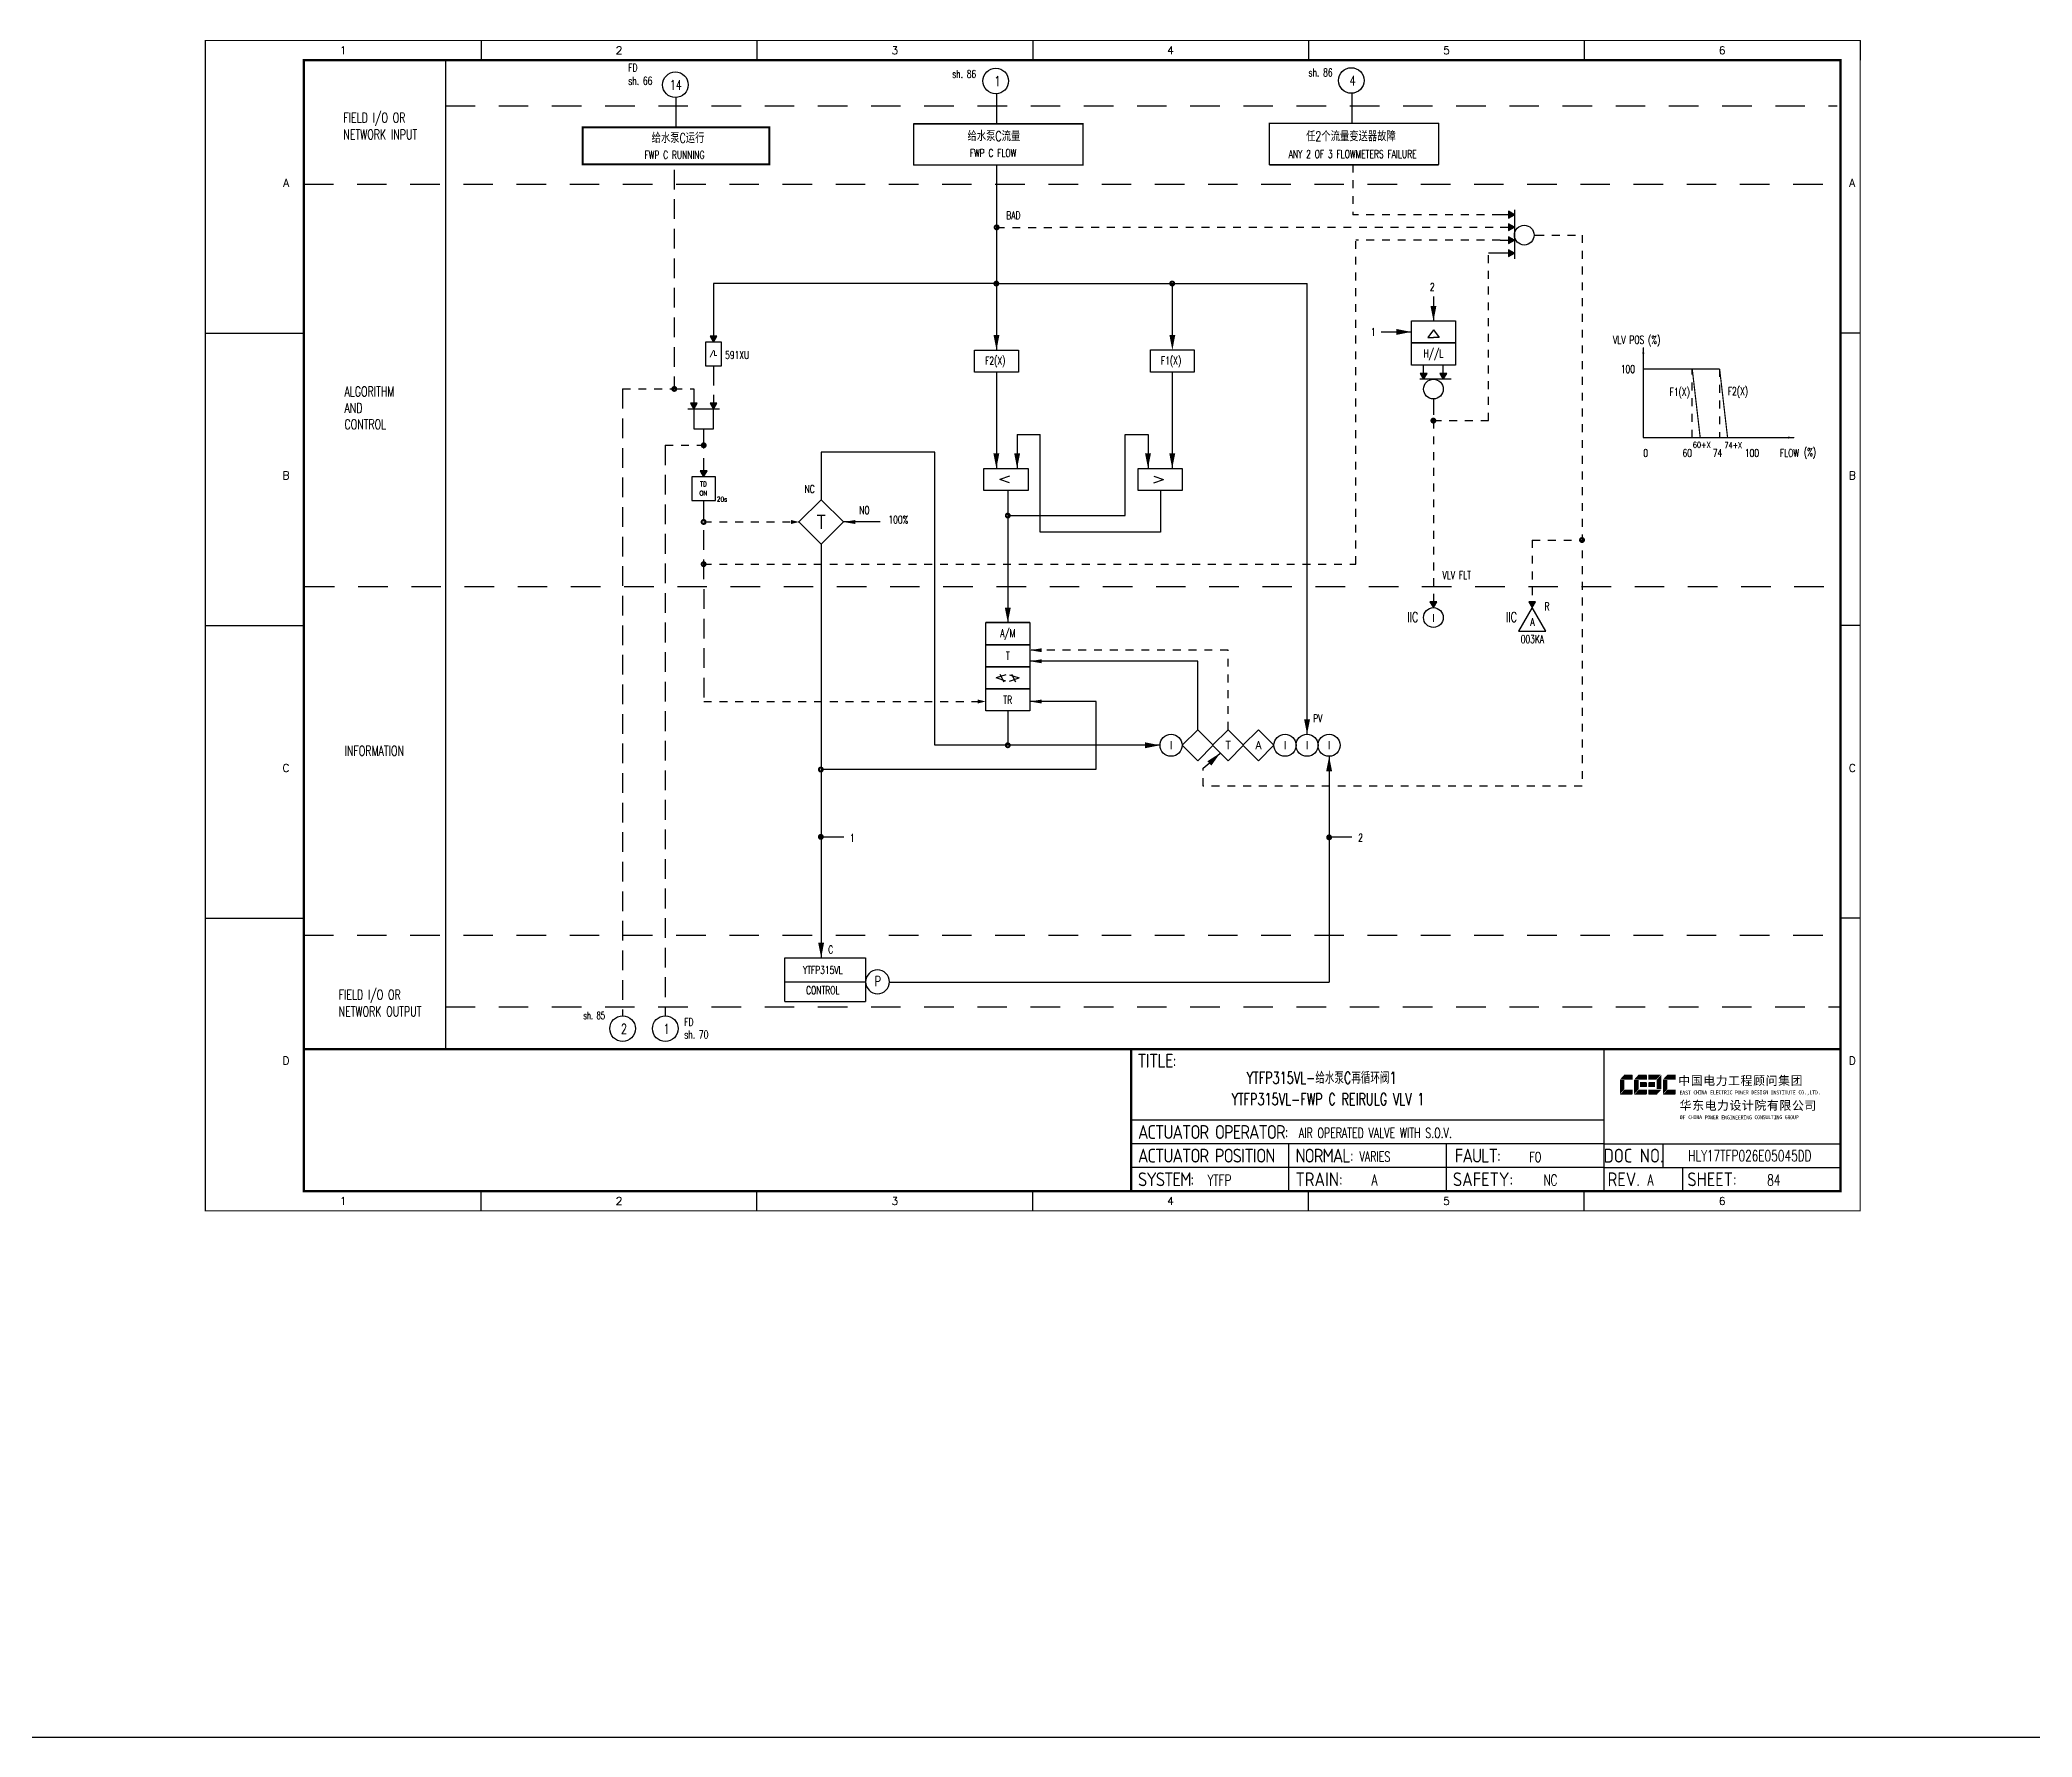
# Model space of a CAD drawing. Header units: millimetres. Extents: x 38833 to 52469, y 29493 to 32647.
# Drawn here: x 48428 to 48933, y 31107 to 31538 of the extents above; entities that cross this region are included whole.
import ezdxf
from ezdxf.enums import TextEntityAlignment as Align

# ---------------------------------------------------------------- set-up
doc = ezdxf.new("R2010")
doc.units = ezdxf.units.MM
for name, pattern in [('D2', [6, 2, -2, 2]), ('DASHED', [0.75, 0.5, -0.25]), ('JIS_02_0.7', [1.35, 0.75, -0.6])]:
    doc.linetypes.add(name, pattern=pattern)
for name, color, linetype in [('ALARM', 4, 'Continuous'), ('BLOCK', 7, 'Continuous'), ('BORDER', 1, 'Continuous'), ('DASH_2', 6, 'D2'), ('INSTRUMENT', 4, 'Continuous'), ('LINE_2', 6, 'Continuous'), ('MLINE', 6, 'Continuous'), ('TEXT', 7, 'Continuous'), ('TITLE', 1, 'Continuous'), ('TK', 7, 'Continuous'), ('图框_外框线', 7, 'Continuous'), ('图框_标题栏文字', 6, 'Continuous')]:
    doc.layers.add(name, color=color, linetype=linetype)
doc.styles.add('DANIEL', font='COMPLEX', dxfattribs={"width": 0.7, "bigfont": 'GVFS'})
doc.styles.add('ecepdi', font='simhei.ttf', dxfattribs={"width": 0.9})
doc.styles.get("Standard").update_dxf_attribs({"font": 'romans.shx', "width": 0.7, "bigfont": 'hztxta.shx'})
doc.styles.add('工程字', font='gbenor.shx', dxfattribs={"bigfont": 'gbcbig.shx'})

# ---------------------------------------------------------------- blocks, each defined once
blk = doc.blocks.new('A$C1E0003F3')
h = blk.add_hatch(color=152)
edge = h.paths.add_edge_path()
edge.add_ellipse((5.15, 4.41), major_axis=(0, 0.211), ratio=0.769231, start_angle=-90, end_angle=0)
edge.add_line((5.15, 4.62), (3.22, 4.62))
edge.add_line((3.22, 4.62), (2.09, 3.35))
edge.add_line((2.09, 3.35), (5.32, 3.35))
edge.add_line((5.32, 3.35), (5.32, 4.41))
h.paths.add_polyline_path([(3.22, 3.23), (2.09, 3.23), (2.09, -0.36), (3.22, 0.91)])
edge = h.paths.add_edge_path()
edge.add_line((5.32, 0.81), (3.27, 0.81))
edge.add_line((3.27, 0.81), (2.13, -0.46))
edge.add_line((2.13, -0.46), (5.15, -0.46))
edge.add_ellipse((5.15, -0.25), major_axis=(0, 0.211), ratio=0.769231, start_angle=180, end_angle=270)
edge.add_line((5.32, -0.25), (5.32, 0.81))
h = blk.add_hatch(color=152)
edge = h.paths.add_edge_path()
edge.add_ellipse((8.78, 4.41), major_axis=(0, 0.211), ratio=0.769231, start_angle=-90, end_angle=0)
edge.add_line((8.78, 4.62), (6.84, 4.62))
edge.add_line((6.84, 4.62), (5.71, 3.35))
edge.add_line((5.71, 3.35), (8.94, 3.35))
edge.add_line((8.94, 3.35), (8.94, 4.41))
h.paths.add_polyline_path([(6.84, 3.23), (5.71, 3.23), (5.71, -0.36), (6.84, 0.91)])
edge = h.paths.add_edge_path()
edge.add_ellipse((8.78, 2.49), major_axis=(0, 0.211), ratio=0.769231, start_angle=-90, end_angle=0)
edge.add_line((8.78, 2.7), (7.22, 2.7))
edge.add_line((7.22, 2.7), (7.22, 1.44))
edge.add_line((7.22, 1.44), (8.78, 1.44))
edge.add_ellipse((8.78, 1.65), major_axis=(0, 0.211), ratio=0.769231, start_angle=180, end_angle=270)
edge.add_line((8.94, 1.65), (8.94, 2.49))
edge = h.paths.add_edge_path()
edge.add_line((8.94, 0.81), (6.89, 0.81))
edge.add_line((6.89, 0.81), (5.75, -0.46))
edge.add_line((5.75, -0.46), (8.78, -0.46))
edge.add_ellipse((8.78, -0.25), major_axis=(0, 0.211), ratio=0.769231, start_angle=180, end_angle=270)
edge.add_line((8.94, -0.25), (8.94, 0.81))
h = blk.add_hatch(color=1)
edge = h.paths.add_edge_path()
edge.add_line((12.48, 4.62), (9.46, 4.62))
edge.add_ellipse((9.46, 4.41), major_axis=(0, 0.211), ratio=0.769231, start_angle=0, end_angle=90)
edge.add_line((9.3, 4.41), (9.3, 3.35))
edge.add_line((9.3, 3.35), (11.35, 3.35))
edge.add_line((11.35, 3.35), (12.48, 4.62))
h.paths.add_polyline_path([(12.57, 4.56), (11.38, 3.23), (11.38, 0.93), (12.57, 0.93)])
edge = h.paths.add_edge_path()
edge.add_line((11.03, 2.7), (9.46, 2.7))
edge.add_ellipse((9.46, 2.49), major_axis=(0, 0.211), ratio=0.769231, start_angle=0, end_angle=90)
edge.add_line((9.3, 2.49), (9.3, 1.65))
edge.add_ellipse((9.46, 1.65), major_axis=(0, 0.211), ratio=0.769231, start_angle=90, end_angle=180)
edge.add_line((9.46, 1.44), (11.03, 1.44))
edge.add_line((11.03, 1.44), (11.03, 2.7))
h = blk.add_hatch(color=1)
edge = h.paths.add_edge_path()
edge.add_line((12.58, 0.79), (9.3, 0.79))
edge.add_line((9.3, 0.79), (9.3, -0.27))
edge.add_ellipse((9.46, -0.27), major_axis=(0, 0.211), ratio=0.769231, start_angle=90, end_angle=180)
edge.add_line((9.46, -0.48), (11.43, -0.48))
edge.add_line((11.43, -0.48), (12.58, 0.79))
h = blk.add_hatch(color=152)
edge = h.paths.add_edge_path()
edge.add_ellipse((16.11, 4.41), major_axis=(0, 0.211), ratio=0.769231, start_angle=-90, end_angle=0)
edge.add_line((16.11, 4.62), (14.14, 4.62))
edge.add_line((14.14, 4.62), (13, 3.35))
edge.add_line((13, 3.35), (16.27, 3.35))
edge.add_line((16.27, 3.35), (16.27, 4.41))
h.paths.add_polyline_path([(14.14, 3.23), (13, 3.23), (13, -0.36), (14.14, 0.91)])
edge = h.paths.add_edge_path()
edge.add_line((16.27, 0.81), (14.18, 0.81))
edge.add_line((14.18, 0.81), (13.04, -0.46))
edge.add_line((13.04, -0.46), (16.03, -0.46))
edge.add_ellipse((16.03, -0.15), major_axis=(0, 0.316), ratio=0.769231, start_angle=180, end_angle=270)
edge.add_line((16.27, -0.15), (16.27, 0.81))
at = {"layer": 'TITLE', "color": 7, "style": 'ecepdi'}
for s, p in [('中', (16.92, 1.94)), ('国', (20.09, 2)), ('电', (23.25, 1.99)), ('力', (26.39, 1.96)), ('工', (29.53, 1.95)), ('程', (32.71, 1.98)), ('顾', (35.9, 1.98)), ('问', (39.09, 1.94)), ('集', (42.26, 1.98)), ('团', (45.42, 2.01)), ('华', (17.24, -4.31)), ('东', (20.45, -4.29)), ('电', (23.62, -4.35)), ('力', (26.75, -4.32)), ('设', (29.92, -4.3)), ('计', (33.05, -4.31)), ('院', (36.26, -4.29)), ('有', (39.41, -4.29)), ('限', (42.57, -4.32)), ('公', (45.78, -4.38)), ('司', (48.91, -4.35))]:
    blk.add_text(s, height=2.2, dxfattribs=at).set_placement(p)
at = {"layer": 'TITLE', "color": 7, "style": 'ecepdi', "width": 0.975}
for s, p in [('E', (17.58, 0.02)), ('A', (18.29, 0.03)), ('S', (19, 0.03)), ('T', (19.7, 0.03)), ('C', (21.1, 0.09)), ('H', (21.77, 0.09)), ('I', (22.46, 0.09)), ('N', (23.17, 0.1)), ('A', (23.86, 0.1)), ('E', (25.35, 0.09)), ('L', (26.05, 0.11)), ('E', (26.76, 0.1)), ('C', (27.46, 0.12)), ('T', (28.18, 0.11)), ('R', (28.87, 0.1)), ('I', (29.57, 0.11)), ('C', (30.28, 0.1)), ('P', (31.64, 0.09)), ('O', (32.32, 0.08)), ('W', (33.03, 0.08)), ('E', (33.72, 0.08)), ('R', (34.42, 0.09)), ('D', (35.81, 0.1)), ('E', (36.52, 0.1)), ('S', (37.2, 0.1)), ('I', (37.91, 0.09)), ('G', (38.68, 0.11)), ('N', (39.38, 0.09)), ('I', (40.72, 0.07)), ('N', (41.43, 0.08)), ('S', (42.14, 0.08)), ('T', (42.83, 0.08)), ('I', (43.52, 0.09)), ('T', (44.22, 0.07)), ('U', (44.93, 0.07)), ('T', (45.63, 0.08)), ('E', (46.34, 0.09)), ('C', (47.76, 0.11)), ('O', (48.48, 0.1)), ('L', (50.56, 0.1)), ('T', (51.27, 0.1)), ('D', (51.96, 0.1)), ('.', (49.23, 0.1)), (',', (49.87, 0.1)), ('.', (52.72, 0.11)), ('O', (17.67, -6.18)), ('OF', (18.01, -6.2)), ('F', (18.37, -6.2)), ('C', (19.8, -6.19)), ('H', (20.47, -6.19)), ('I', (21.15, -6.19)), ('N', (21.87, -6.18)), ('A', (22.56, -6.18)), ('P', (23.98, -6.2)), ('O', (24.66, -6.21)), ('W', (25.36, -6.21)), ('E', (26.06, -6.21)), ('R', (26.75, -6.2)), ('E', (28.19, -6.24)), ('N', (28.91, -6.27)), ('G', (29.62, -6.26)), ('I', (30.32, -6.27)), ('N', (31.02, -6.27)), ('E', (31.7, -6.28)), ('E', (32.41, -6.27)), ('R', (33.1, -6.24)), ('I', (33.81, -6.24)), ('N', (34.51, -6.26)), ('G', (35.2, -6.24)), ('C', (36.61, -6.19)), ('O', (37.3, -6.21)), ('N', (38, -6.2)), ('S', (38.71, -6.21)), ('U', (39.41, -6.18)), ('L', (40.11, -6.18)), ('T', (40.81, -6.19)), ('I', (41.51, -6.21)), ('N', (42.2, -6.21)), ('G', (42.91, -6.17)), ('G', (44.29, -6.2)), ('R', (45, -6.21)), ('O', (45.69, -6.22)), ('U', (46.39, -6.2)), ('P', (47.1, -6.23))]:
    blk.add_text(s, height=1, dxfattribs=at).set_placement(p, align=Align.MIDDLE_CENTER)
blk = doc.blocks.new('A$C4C92442A')
for p, q in [((70, 297), (70, 292)), ((140, 297), (140, 292)), ((210, 297), (210, 292)), ((280, 297), (280, 292)), ((350, 297), (350, 292)), ((420, 297), (420, 292)), ((0, 222.75), (25, 222.75)), ((420, 222.75), (415, 222.75)), ((0, 148.5), (25, 148.5)), ((420, 148.5), (415, 148.5)), ((0, 74.25), (25, 74.25)), ((420, 74.25), (415, 74.25)), ((70, 0), (70, 5)), ((140, 0), (140, 5)), ((210, 0), (210, 5)), ((280, 0), (280, 5)), ((350, 0), (350, 5))]:
    blk.add_line(p, q)
at = {"color": 4}
blk.add_line((60.97, 292.06), (60.97, 41.06), dxfattribs=at)
at = {"layer": 'MLINE', "color": 4}
blk.add_line((60.97, 292), (60.97, 41.47), dxfattribs=at)
at = {"layer": 'MLINE', "color": 4, "linetype": 'JIS_02_0.7', "ltscale": 10}
for p, q in [((60.98, 280.37), (414.21, 280.37)), ((25, 260.5), (415, 260.5)), ((25.3, 158.43), (414.81, 158.43)), ((25, 69.96), (415, 69.96)), ((60.97, 51.77), (415.31, 51.77))]:
    blk.add_line(p, q, dxfattribs=at)
at = {"layer": '图框_外框线'}
for p, q in [((355, 5), (355, 41)), ((355, 23), (235, 23)), ((355, 17), (235, 17)), ((275, 11), (275, 17)), ((315, 11), (315, 17)), ((355, 17), (415, 17)), ((370, 11), (370, 17)), ((355, 11), (235, 11)), ((355, 11), (235, 11)), ((275, 5), (275, 11)), ((315, 5), (315, 11)), ((355, 11), (415, 11)), ((375, 5), (375, 11))]:
    blk.add_line(p, q, dxfattribs=at)
for points, const_width in [([(0, 0), (420, 0), (420, 297), (0, 297)], 0.3), ([(25, 5), (415, 5), (415, 292), (25, 292)], 0.6)]:
    blk.add_lwpolyline(points, close=True, dxfattribs=dict(at, const_width=const_width))
at = {"layer": '图框_外框线', "const_width": 0.6}
blk.add_lwpolyline([(235, 41), (25, 41)], dxfattribs=at)
at = {"layer": '图框_外框线'}
blk.add_lwpolyline([(415, 41, 0.6, 0.6, 0), (235, 41, 0.6, 0.6, 0), (235, 5, 0, 0, 0)], format="xyseb", dxfattribs=at)
blk.add_blockref('A$C1E0003F3', (356.94, 29.95))
at = {"layer": 'MLINE', "color": 4, "char_height": 2.5, "width": 31.8959, "attachment_point": 1}
for s, insert in [('FIELD I/O OR', (35.03, 278.64)), ('NETWORK INPUT', (35.03, 274.39)), ('ALGORITHM\\PAND\\PCONTROL', (35.32, 209.16)), ('INFORMATION', (35.35, 117.98)), ('FIELD I/O OR', (33.84, 56.09)), ('NETWORK OUTPUT', (33.84, 51.84))]:
    blk.add_mtext(s, dxfattribs=dict(at, insert=insert))
at = {"layer": 'TK', "color": 3}
for s, p in [('1', (35, 294.5)), ('2', (105, 294.5)), ('3', (175, 294.5)), ('4', (245, 294.5)), ('5', (315, 294.5)), ('6', (385, 294.5)), ('1', (35, 2.5)), ('2', (105, 2.5)), ('3', (175, 2.5)), ('4', (245, 2.5)), ('5', (315, 2.5)), ('6', (385, 2.5))]:
    blk.add_text(s, height=2, dxfattribs=at).set_placement(p, align=Align.MIDDLE)
for s, p in [('A', (20.5, 259.88)), ('A', (418, 259.88)), ('B', (20.5, 185.62)), ('B', (418, 185.62)), ('C', (20.5, 111.38)), ('C', (418, 111.38)), ('D', (20.5, 37.12)), ('D', (418, 37.12))]:
    blk.add_text(s, height=2, dxfattribs=at).set_placement(p, align=Align.CENTER)
at = {"layer": '图框_标题栏文字', "char_height": 3.5, "style": '工程字'}
for s, insert, width, attachment_point in [('{\\T0.9; TITLE:}', (234.86, 38.09), 14.2249, 4), ('{\\T0.9; ACTUATOR OPERATOR:}', (235, 20), 40, 4), ('{\\T0.9; ACTUATOR POSITION}', (235, 14), 45, 4), ('{\\T0.9; NORMAL:}', (275, 14), 18.2557, 4), ('{\\T0.9; FAULT:}', (315.44, 14), 15, 4), ('DOC NO.', (362.5, 14), 15, 5), ('{\\T0.9; SYSTEM:}', (235, 8), 17.9526, 4), ('{\\T0.9; }TRAIN: ', (275, 8), 17.6638, 4), ('SAFETY:', (324.3, 8), 22.3993, 5), ('REV.', (360, 8), 10, 5), ('SHEET:', (382.42, 8), 20, 5)]:
    blk.add_mtext(s, dxfattribs=dict(at, insert=insert, width=width, attachment_point=attachment_point))
blk = doc.blocks.new('USR16')
at = {"layer": 'MLINE'}
blk.add_lwpolyline([(0, 0, 0, 1, 0), (0, 4, 1, 1, 0)], format="xyseb", dxfattribs=at)
blk = doc.blocks.new('*X19')
at = {"color": 0}
for p, q in [((207.5, 341.99), (207.51, 342)), ((207.52, 341.87), (207.55, 341.9)), ((207.53, 342.16), (207.57, 342.2)), ((207.56, 341.77), (207.59, 341.8)), ((207.61, 342.1), (207.62, 342.12)), ((207.61, 341.68), (207.62, 341.69)), ((207.62, 342.26), (207.74, 342.37)), ((207.62, 341.83), (207.89, 342.1)), ((207.62, 341.98), (207.75, 342.1)), ((207.69, 341.61), (207.87, 341.8)), ((207.73, 341.8), (207.76, 341.82)), ((207.77, 342.4), (207.84, 342.47)), ((207.77, 341.56), (207.82, 341.6)), ((207.81, 342.3), (207.88, 342.37)), ((207.87, 341.52), (207.91, 341.55)), ((207.9, 342.39), (208.01, 342.5)), ((207.9, 342.25), (207.95, 342.3)), ((207.9, 342.11), (207.99, 342.2)), ((207.9, 341.97), (207.93, 342)), ((207.9, 341.83), (207.97, 341.9)), ((207.9, 341.68), (208.02, 341.8)), ((208, 341.5), (208.05, 341.55)), ((208.02, 342.37), (208.13, 342.48)), ((208.03, 342.1), (208.13, 342.2)), ((208.07, 342), (208.18, 342.1)), ((208.09, 342.3), (208.18, 342.38)), ((208.12, 341.9), (208.18, 341.96)), ((208.16, 341.8), (208.18, 341.82)), ((208.17, 341.53), (208.19, 341.55)), ((208.18, 342.24), (208.23, 342.3)), ((208.18, 341.68), (208.2, 341.7)), ((208.19, 342.4), (208.23, 342.44)), ((208.24, 341.6), (208.44, 341.8)), ((208.31, 342.37), (208.32, 342.39)), ((208.32, 342.1), (208.44, 342.23)), ((208.32, 341.82), (208.45, 341.95)), ((208.37, 342.3), (208.39, 342.31)), ((208.46, 342.1), (208.48, 342.13)), ((208.46, 341.82), (208.47, 341.83)), ((208.5, 342), (208.5, 342))]:
    blk.add_line(p, q, dxfattribs=at)
blk = doc.blocks.new('*X18')
at = {"color": 0}
for p, q in [((207.51, 341.9), (207.62, 341.9)), ((207.54, 342.2), (207.62, 342.2)), ((207.54, 341.8), (208.46, 341.8)), ((207.55, 342.1), (207.62, 342.1)), ((207.6, 342.3), (208.4, 342.3)), ((207.6, 341.7), (207.62, 341.7)), ((207.7, 342.4), (207.9, 342.4)), ((207.7, 341.6), (207.9, 341.6)), ((207.82, 342.1), (207.9, 342.1)), ((207.9, 342.2), (208.18, 342.2)), ((207.9, 341.9), (208.18, 341.9)), ((208.18, 342.4), (208.3, 342.4)), ((208.18, 341.7), (208.4, 341.7)), ((208.18, 341.6), (208.3, 341.6)), ((208.45, 342.2), (208.46, 342.2)), ((208.45, 341.9), (208.49, 341.9))]:
    blk.add_line(p, q, dxfattribs=at)
blk = doc.blocks.new('*X17')
at = {"color": 0}
for p, q in [((207.5, 342), (207.625, 342)), ((207.9, 342), (208.175, 342)), ((208.45, 342), (208.5, 342))]:
    blk.add_line(p, q, dxfattribs=at)
blk = doc.blocks.new('*X16')
at = {"color": 0}
for p, q in [((207.625, 341.75), (207.625, 341.825)), ((207.825, 342.375), (207.9, 342.375))]:
    blk.add_line(p, q, dxfattribs=at)
blk = doc.blocks.new('*X15')
at = {"color": 0}
for p, q in [((207.51, 342.1), (207.55, 342.1)), ((207.53, 341.82), (207.55, 341.82)), ((207.62, 342.1), (207.62, 342.3)), ((207.62, 342.1), (207.82, 342.1)), ((207.62, 341.82), (207.62, 342.02)), ((207.62, 341.82), (207.82, 341.82)), ((207.62, 341.67), (207.62, 341.75)), ((207.67, 342.37), (207.82, 342.37)), ((207.78, 341.55), (207.82, 341.55)), ((207.9, 342.37), (207.9, 342.49)), ((207.9, 342.37), (208.1, 342.37)), ((207.9, 342.1), (207.9, 342.3)), ((207.9, 342.1), (208.1, 342.1)), ((207.9, 341.82), (207.9, 342.02)), ((207.9, 341.82), (208.1, 341.82)), ((207.9, 341.55), (207.9, 341.75)), ((207.9, 341.55), (208.1, 341.55)), ((208.18, 342.37), (208.18, 342.47)), ((208.18, 342.37), (208.33, 342.37)), ((208.18, 342.1), (208.18, 342.3)), ((208.18, 342.1), (208.37, 342.1)), ((208.18, 341.82), (208.18, 342.02)), ((208.18, 341.82), (208.37, 341.82)), ((208.18, 341.55), (208.18, 341.75)), ((208.18, 341.55), (208.22, 341.55)), ((208.45, 342.1), (208.45, 342.22)), ((208.45, 342.1), (208.49, 342.1)), ((208.45, 341.82), (208.45, 342.02)), ((208.45, 341.82), (208.47, 341.82))]:
    blk.add_line(p, q, dxfattribs=at)
blk = doc.blocks.new('USR06')
at = {"layer": 'MLINE'}
blk.add_circle((0, 0), 0.5, dxfattribs=at)
for name in ['*X19', '*X17', '*X15', '*X18', '*X16']:
    blk.add_blockref(name, (-208, -342), dxfattribs=at)
blk = doc.blocks.new('ARROW')
at = {"layer": 'DASH_2'}
blk.add_blockref('USR16', (0, 0), dxfattribs=at)
blk = doc.blocks.new('DOT')
at = {"const_width": 0.5}
blk.add_lwpolyline([(-0.25, 0, 1), (0.25, 0, 1)], format="xyb", close=True, dxfattribs=at)
blk = doc.blocks.new('INS00')
at = {"layer": 'INSTRUMENT', "color": 0}
blk.add_lwpolyline([(6, 0, 1), (-6, 0, 1)], format="xyb", close=True, dxfattribs=at)
at = {"layer": 'INSTRUMENT', "flags": 1}
for tag, p in [('INSNAM', (0, 9)), ('INSDGN', (0, -9)), ('INSSUP', (0, -15)), ('INSMAN', (0, -18)), ('INSTYP', (0, -12)), ('INSREM', (0, -21))]:
    blk.add_attdef(tag, text='', height=3, dxfattribs=at).set_placement(p, align=Align.TOP_CENTER)
at = {"layer": 'INSTRUMENT', "width": 0.7}
for tag, p in [('INSIDE', (0, 2)), ('INSSYS', (0, -2))]:
    blk.add_attdef(tag, text='', height=2.5, dxfattribs=at).set_placement(p, align=Align.MIDDLE)
for tag, p in [('INSHH', (6, 3.5)), ('INSL', (6, -3)), ('INSLL', (6, -6))]:
    blk.add_attdef(tag, p, '', height=2.5, dxfattribs=at)
at = {"layer": 'INSTRUMENT', "linetype": 'DASHED', "width": 0.7}
blk.add_attdef('INSH', (6, 0.5), '', height=2.5, dxfattribs=at)
blk = doc.blocks.new('huo')
at = {"layer": 'BORDER'}
for points in [[(-72.15, 909.27), (-73.65, 910.13), (-73.65, 908.4)], [(-72.15, 904.27), (-73.65, 905.13), (-73.65, 903.4)]]:
    blk.add_hatch(color=256, dxfattribs=at).paths.add_polyline_path(points)
for p, q in [((-72.15, 911.28), (-72.15, 903.28)), ((-72.15, 909.27), (-75.75, 909.27)), ((-67.15, 906.77), (-65.15, 906.77)), ((-72.15, 904.27), (-75.75, 904.27))]:
    blk.add_line(p, q, dxfattribs=at)
for points in [[(-72.15, 909.27), (-73.65, 910.13), (-73.65, 908.4)], [(-72.15, 904.27), (-73.65, 905.13), (-73.65, 903.4)]]:
    blk.add_lwpolyline(points, close=True, dxfattribs=at)
blk.add_circle((-69.65, 906.77), 2.5, dxfattribs=at)

msp = doc.modelspace()

# ---------------------------------------------------------------- hatches: boundary and pattern name
for points in [[(48781.42, 31393.87), (48782.28, 31395.37), (48780.55, 31395.37)], [(48806.49, 31393.87), (48807.36, 31395.37), (48805.62, 31395.37)]]:
    msp.add_hatch(color=256).paths.add_polyline_path(points)
at = {"layer": 'BORDER'}
for points in [[(48801.97, 31493.59), (48800.47, 31494.46), (48800.47, 31492.72)], [(48801.97, 31490.41), (48800.47, 31491.28), (48800.47, 31489.55)], [(48801.97, 31487.13), (48800.47, 31488), (48800.47, 31486.26)], [(48801.97, 31483.84), (48800.47, 31484.71), (48800.47, 31482.98)], [(48598.7, 31461.24), (48599.57, 31462.74), (48597.84, 31462.74)], [(48593.7, 31444.28), (48594.57, 31445.78), (48592.84, 31445.78)], [(48598.7, 31444.28), (48599.57, 31445.78), (48597.84, 31445.78)], [(48596.21, 31427.06), (48597.07, 31428.56), (48595.34, 31428.56)]]:
    msp.add_hatch(color=256, dxfattribs=at).paths.add_polyline_path(points)

# ---------------------------------------------------------------- linework, layer by layer
for p, q in [((48589.19, 31523.33), (48589.19, 31515.73)), ((48670.5, 31524.27), (48670.5, 31516.67)), ((48760.74, 31524.42), (48760.74, 31516.82)), ((48568.26, 31515.73), (48611.18, 31515.73)), ((48649.56, 31516.67), (48692.48, 31516.67)), ((48649.56, 31506.16), (48649.56, 31516.67)), ((48692.48, 31516.67), (48692.48, 31506.16)), ((48739.8, 31516.82), (48782.73, 31516.82)), ((48782.73, 31516.82), (48782.73, 31506.31)), ((48692.48, 31506.16), (48649.56, 31506.16)), ((48782.73, 31506.19), (48739.8, 31506.19)), ((48798.38, 31483.84), (48795.39, 31483.84)), ((48598.7, 31476.12), (48598.7, 31461.24)), ((48670.56, 31476.12), (48598.7, 31476.12)), ((48675.77, 31437.79), (48675.77, 31429.22)), ((48675.77, 31437.79), (48681.6, 31437.79)), ((48681.6, 31413.03), (48681.6, 31437.79)), ((48703.16, 31417.23), (48703.16, 31437.79)), ((48703.16, 31437.79), (48708.99, 31437.79)), ((48708.99, 31437.79), (48708.99, 31429.22)), ((48654.86, 31433.37), (48626.03, 31433.37)), ((48626.03, 31433.37), (48626.03, 31421.27)), ((48654.86, 31358.95), (48654.86, 31433.37)), ((48712.17, 31423.62), (48712.17, 31413.03)), ((48673.4, 31417.23), (48703.16, 31417.23)), ((48712.17, 31413.03), (48681.6, 31413.03)), ((48695.81, 31370.05), (48679, 31370.05)), ((48695.81, 31352.86), (48695.81, 31370.05)), ((48670.5, 31358.95), (48654.86, 31358.95)), ((48626.48, 31352.86), (48695.81, 31352.86)), ((48616.81, 31298.91), (48637.32, 31298.91)), ((48616.81, 31293.92), (48637.32, 31293.92)), ((39417.51, 31107.25), (50497.51, 31107.25))]:
    msp.add_line(p, q)
at = {"linetype": 'DASHED', "ltscale": 10}
for p, q in [((48588.75, 31505), (48588.75, 31449.38)), ((48598.7, 31455.24), (48598.7, 31444.28)), ((48575.64, 31449.38), (48575.64, 31290.3)), ((48593.7, 31449.38), (48593.7, 31444.28)), ((48596.2, 31439.28), (48596.2, 31427.06)), ((48586.47, 31435.07), (48586.47, 31290.29)), ((48596.2, 31421.06), (48596.23, 31370.06))]:
    msp.add_line(p, q, dxfattribs=at)
at = {"linetype": 'D2'}
for p, q in [((48847.12, 31437.02), (48847.12, 31454.42)), ((48854.07, 31454.42), (48854.07, 31437.02))]:
    msp.add_line(p, q, dxfattribs=at)
for points, const_width in [([(48565.49, 31515.73), (48612.89, 31515.73), (48612.89, 31506.39), (48565.49, 31506.39), (48565.49, 31515.73)], 0.5), ([(48649.56, 31516.67), (48692.48, 31516.67), (48692.48, 31506.16), (48649.56, 31506.16), (48649.56, 31516.67)], 0.3), ([(48739.8, 31516.82), (48782.73, 31516.82), (48782.73, 31506.31), (48739.8, 31506.31), (48739.8, 31516.82)], 0.3), ([(48854.07, 31454.42), (48834.7, 31454.42)], 0.3), ([(48847.12, 31454.42), (48849.14, 31437.02), (48863.57, 31437.02)], 0.3), ([(48854.07, 31454.42), (48856.09, 31437.02), (48863.49, 31437.02)], 0.3)]:
    msp.add_lwpolyline(points, dxfattribs=dict(const_width=const_width))
at = {"const_width": 0.5}
for points in [[(48670.07, 31490.38, 1), (48671.07, 31490.38, 1)], [(48670, 31476.12, 1), (48671, 31476.12, 1)], [(48670, 31476.12, 1), (48671, 31476.12, 1)], [(48714.64, 31476.12, 1), (48715.64, 31476.12, 1)], [(48714.64, 31476.12, 1), (48715.64, 31476.12, 1)], [(48588.25, 31449.38, 1), (48589.25, 31449.38, 1)], [(48780.92, 31441.34, 1), (48781.92, 31441.34, 1)], [(48595.73, 31435.07, 1), (48596.73, 31435.07, 1)], [(48672.9, 31417.23, 1), (48673.9, 31417.23, 1)], [(48672.9, 31417.23, 1), (48673.9, 31417.23, 1)], [(48595.71, 31415.61, 1), (48596.71, 31415.61, 1)], [(48818.64, 31411.04, 1), (48819.64, 31411.04, 1)], [(48595.71, 31404.91, 1), (48596.71, 31404.91, 1)], [(48672.9, 31358.95, 1), (48673.9, 31358.95, 1)], [(48625.45, 31352.79, 1), (48626.45, 31352.79, 1)], [(48625.45, 31335.7, 1), (48626.45, 31335.7, 1)], [(48754.46, 31335.58, 1), (48755.46, 31335.58, 1)]]:
    msp.add_lwpolyline(points, format="xyb", close=True, dxfattribs=at)
for points in [[(48781.44, 31466.64, 0, 1.5, 0), (48781.44, 31470.45, 1.5, 1.5, 0)], [(48670.53, 31459.24, 0, 1.5, 0), (48670.53, 31463.05, 1.5, 1.5, 0)], [(48715.17, 31459.26, 0, 1.5, 0), (48715.17, 31463.07, 1.5, 1.5, 0)], [(48775.84, 31463.84, 0, 1.5, 0), (48772.03, 31463.84, 1.5, 1.5, 0)], [(48670.5, 31429.22, 0, 1.5, 0), (48670.5, 31433.02, 1.5, 1.5, 0)], [(48675.77, 31429.22, 0, 1.5, 0), (48675.77, 31433.02, 1.5, 1.5, 0)], [(48708.99, 31429.22, 0, 1.5, 0), (48708.99, 31433.02, 1.5, 1.5, 0)], [(48715.14, 31429.22, 0, 1.5, 0), (48715.14, 31433.02, 1.5, 1.5, 0)], [(48673.4, 31390.07, 0, 1.5, 0), (48673.4, 31393.88, 1.5, 1.5, 0)], [(48749.36, 31361.75, 0, 1.5, 0), (48749.36, 31365.55, 1.5, 1.5, 0)], [(48712.04, 31358.95, 0, 1.5, 0), (48708.23, 31358.95, 1.5, 1.5, 0)], [(48727.32, 31356.97, 0, 1.5, 0), (48724.56, 31354.35, 1.5, 1.5, 0)], [(48754.96, 31356.15, 0, 1.5, 0), (48754.96, 31352.35, 1.5, 1.5, 0)], [(48626.03, 31305.03, 0, 1.5, 0), (48626.03, 31308.84, 1.5, 1.5, 0)]]:
    msp.add_lwpolyline(points, format="xyseb")
for points in [[(48781.42, 31393.87), (48782.28, 31395.37), (48780.55, 31395.37)], [(48806.49, 31393.87), (48807.36, 31395.37), (48805.62, 31395.37)]]:
    msp.add_lwpolyline(points, close=True)
at = {"color": 1}
msp.add_lwpolyline([(48809.95, 31387.87), (48806.49, 31393.87), (48803.03, 31387.87)], close=True, dxfattribs=at)
msp.add_lwpolyline([(48616.81, 31293.92), (48616.81, 31305.03), (48637.32, 31305.03), (48637.32, 31293.92)])
for centre, radius in [((48589.04, 31526.56), 3.25), ((48670.35, 31527.52), 3.25), ((48760.59, 31527.65), 3.25), ((48781.42, 31391.37), 2.5), ((48575.64, 31287.04), 3.25), ((48586.47, 31287.04), 3.25)]:
    msp.add_circle(centre, radius)
at = {"layer": 'ALARM'}
for points in [[(48626.03, 31409.96), (48620.38, 31415.61), (48626.03, 31421.27), (48631.69, 31415.61)], [(48721.6, 31354.99), (48717.64, 31358.95), (48721.6, 31362.91), (48725.56, 31358.95)], [(48729.3, 31354.99), (48725.34, 31358.95), (48729.3, 31362.91), (48733.26, 31358.95)], [(48737, 31354.99), (48733.04, 31358.95), (48737, 31362.91), (48740.96, 31358.95)]]:
    msp.add_lwpolyline(points, close=True, dxfattribs=at)
at = {"layer": 'BLOCK'}
for p, q in [((48775.84, 31466.64), (48787.04, 31466.64)), ((48775.84, 31461.04), (48775.84, 31466.64)), ((48787.04, 31466.64), (48787.04, 31461.04)), ((48664.98, 31459.24), (48676.08, 31459.24)), ((48664.98, 31453.64), (48664.98, 31459.24)), ((48676.08, 31459.24), (48676.08, 31453.64)), ((48709.62, 31459.26), (48720.72, 31459.26)), ((48709.62, 31453.66), (48709.62, 31459.26)), ((48720.72, 31459.26), (48720.72, 31453.66)), ((48787.04, 31461.04), (48775.84, 31461.04)), ((48775.84, 31461.04), (48787.04, 31461.04)), ((48775.84, 31455.44), (48775.84, 31461.04)), ((48787.04, 31461.04), (48787.04, 31455.44)), ((48676.08, 31453.64), (48664.98, 31453.64)), ((48720.72, 31453.66), (48709.62, 31453.66)), ((48787.04, 31455.44), (48775.84, 31455.44)), ((48667.35, 31429.22), (48678.55, 31429.22)), ((48667.35, 31423.62), (48667.35, 31429.22)), ((48678.55, 31429.22), (48678.55, 31423.62)), ((48706.45, 31429.22), (48717.65, 31429.22)), ((48706.45, 31423.62), (48706.45, 31429.22)), ((48717.65, 31429.22), (48717.65, 31423.62)), ((48678.55, 31423.62), (48667.35, 31423.62)), ((48717.65, 31423.62), (48706.45, 31423.62)), ((48667.8, 31390.07), (48679, 31390.07)), ((48667.8, 31390.07), (48679, 31390.07)), ((48679, 31390.07), (48667.8, 31390.07)), ((48667.8, 31384.47), (48667.8, 31390.07)), ((48679, 31390.07), (48679, 31384.47)), ((48667.8, 31384.47), (48679, 31384.47)), ((48679, 31384.47), (48667.8, 31384.47)), ((48667.8, 31384.47), (48679, 31384.47)), ((48667.8, 31378.87), (48667.8, 31384.47)), ((48679, 31384.47), (48679, 31378.87)), ((48667.8, 31378.87), (48679, 31378.87)), ((48667.8, 31378.87), (48679, 31378.87)), ((48679, 31378.87), (48667.8, 31378.87)), ((48667.8, 31373.27), (48667.8, 31378.87)), ((48679, 31378.87), (48679, 31373.27)), ((48679, 31373.27), (48667.8, 31373.27)), ((48667.8, 31373.27), (48679, 31373.27)), ((48667.8, 31367.67), (48667.8, 31373.27)), ((48679, 31373.27), (48679, 31367.67)), ((48679, 31367.67), (48667.8, 31367.67))]:
    msp.add_line(p, q, dxfattribs=at)
at = {"layer": 'BORDER'}
for p, q in [((48801.97, 31493.59), (48798.38, 31493.59)), ((48801.97, 31494.81), (48801.97, 31482.41)), ((48798.38, 31490.41), (48801.97, 31490.41)), ((48806.97, 31488.4), (48808.97, 31488.4)), ((48798.38, 31487.13), (48801.97, 31487.13)), ((48801.97, 31483.84), (48798.38, 31483.84)), ((48598.7, 31463.24), (48598.7, 31461.24)), ((48598.7, 31455.24), (48598.7, 31453.24)), ((48593.7, 31447.87), (48593.7, 31444.28)), ((48598.7, 31447.87), (48598.7, 31444.28)), ((48600.2, 31444.28), (48592.2, 31444.28)), ((48596.2, 31439.28), (48596.2, 31437.28)), ((48596.21, 31429.06), (48596.21, 31427.06)), ((48596.21, 31421.06), (48596.21, 31419.06))]:
    msp.add_line(p, q, dxfattribs=at)
for points in [[(48801.97, 31493.59), (48800.47, 31494.46), (48800.47, 31492.72)], [(48801.97, 31490.41), (48800.47, 31491.28), (48800.47, 31489.55)], [(48801.97, 31487.13), (48800.47, 31488), (48800.47, 31486.26)], [(48801.97, 31483.84), (48800.47, 31484.71), (48800.47, 31482.98)], [(48598.7, 31461.24), (48599.57, 31462.74), (48597.84, 31462.74)], [(48600.7, 31455.24), (48600.7, 31461.24), (48596.7, 31461.24), (48596.7, 31455.24)], [(48593.7, 31444.28), (48594.57, 31445.78), (48592.84, 31445.78)], [(48598.7, 31439.28), (48598.7, 31444.28), (48593.7, 31444.28), (48593.7, 31439.28)], [(48598.7, 31444.28), (48599.57, 31445.78), (48597.84, 31445.78)], [(48599.21, 31421.06), (48599.21, 31427.06), (48593.21, 31427.06), (48593.21, 31421.06)], [(48596.21, 31427.06), (48597.07, 31428.56), (48595.34, 31428.56)]]:
    msp.add_lwpolyline(points, close=True, dxfattribs=at)
msp.add_circle((48804.47, 31488.4), 2.5, dxfattribs=at)
at = {"layer": 'DASH_2', "color": 0}
for p, q in [((48760.96, 31506.32), (48760.96, 31493.59)), ((48798.38, 31493.59), (48760.96, 31493.59)), ((48670.57, 31490.38), (48800.17, 31490.41)), ((48807.5, 31488.4), (48819.14, 31488.41)), ((48819.14, 31488.41), (48819.14, 31348.57)), ((48761.77, 31404.91), (48761.77, 31487.13)), ((48798.38, 31487.13), (48761.77, 31487.13)), ((48795.39, 31441.33), (48795.39, 31483.84)), ((48575.64, 31449.38), (48589.25, 31449.38)), ((48588.75, 31449.38), (48593.7, 31449.38)), ((48781.44, 31444.84), (48781.44, 31441.33)), ((48781.42, 31441.34), (48781.42, 31393.87)), ((48781.44, 31441.33), (48795.39, 31441.33)), ((48586.47, 31435.07), (48596.73, 31435.07)), ((48596.2, 31415.61), (48620.38, 31415.61)), ((48806.49, 31411.04), (48806.49, 31393.87)), ((48806.49, 31411.04), (48819.14, 31411.04)), ((48596.21, 31404.91), (48761.77, 31404.91)), ((48729.3, 31383.07), (48679, 31383.07)), ((48729.3, 31362.91), (48729.3, 31383.07)), ((48596.23, 31370.06), (48667.79, 31370.06)), ((48723, 31353.11), (48727.32, 31356.97)), ((48723, 31348.58), (48723, 31353.11)), ((48819.14, 31348.58), (48723, 31348.58))]:
    msp.add_line(p, q, dxfattribs=at)
for points in [[(48618.38, 31415.61, 1, 0, 0), (48620.38, 31415.61, 0, 0, 0)], [(48634.69, 31415.61, 1, 0, 0), (48631.69, 31415.61, 0, 0, 0)], [(48682, 31383.07, 1, 0, 0), (48679, 31383.07, 0, 0, 0)], [(48682, 31380.27, 1, 0, 0), (48679, 31380.27, 0, 0, 0)], [(48665.79, 31370.06, 1, 0, 0), (48667.79, 31370.06, 0, 0, 0)], [(48682, 31370.05, 1, 0, 0), (48679, 31370.05, 0, 0, 0)]]:
    msp.add_lwpolyline(points, format="xyseb", dxfattribs=at)
at = {"layer": 'INSTRUMENT'}
for p, q in [((48781.44, 31464.4), (48779.97, 31462.44)), ((48779.97, 31462.44), (48781.44, 31462.44)), ((48781.44, 31464.4), (48782.91, 31462.44)), ((48782.91, 31462.44), (48781.44, 31462.44)), ((48673.85, 31427.2), (48671.4, 31426.38)), ((48710.5, 31427.2), (48712.95, 31426.38)), ((48673.85, 31425.56), (48671.4, 31426.38)), ((48710.5, 31425.56), (48712.95, 31426.38)), ((48672.87, 31376.85), (48670.42, 31376.04)), ((48671.4, 31377.02), (48672.38, 31375.06)), ((48673.85, 31376.85), (48676.3, 31376.04)), ((48674.34, 31377.02), (48675.32, 31375.06)), ((48672.87, 31375.22), (48670.42, 31376.04)), ((48673.85, 31375.22), (48676.3, 31376.04))]:
    msp.add_line(p, q, dxfattribs=at)
for points in [[(48721.6, 31360.67, 0, 0.49, 0), (48721.6, 31359.69, 0, 0, 0), (48721.6, 31358.71, 0, 0, 0)], [(48721.6, 31356.75, 0, 0.49, 0), (48721.6, 31357.73, 0, 0, 0), (48721.6, 31358.71, 0, 0, 0)]]:
    msp.add_lwpolyline(points, format="xyseb", dxfattribs=at)
for centre in [(48714.84, 31358.95), (48743.76, 31358.95), (48749.36, 31358.95), (48754.96, 31358.95)]:
    msp.add_circle(centre, 2.8, dxfattribs=at)
at = {"layer": 'MLINE', "color": 0}
for p, q in [((48670.5, 31506.16), (48670.5, 31459.24)), ((48670.5, 31476.12), (48735.6, 31476.12)), ((48715.14, 31476.12), (48715.14, 31461.45)), ((48734.64, 31476.12), (48749.36, 31476.12)), ((48749.36, 31361.75), (48749.36, 31476.12)), ((48781.44, 31472.81), (48781.44, 31466.64)), ((48670.5, 31471.73), (48670.5, 31459.24)), ((48768.16, 31463.84), (48775.84, 31463.84)), ((48670.5, 31453.64), (48670.5, 31429.22)), ((48715.14, 31453.66), (48715.14, 31429.22)), ((48673.4, 31423.62), (48673.4, 31403.39)), ((48641.04, 31415.61), (48631.69, 31415.61)), ((48626.03, 31409.96), (48626.03, 31305.03)), ((48673.4, 31403.86), (48673.4, 31390.07)), ((48721.6, 31380.27), (48679, 31380.27)), ((48721.6, 31362.91), (48721.6, 31380.27)), ((48673.4, 31367.67), (48673.4, 31358.95)), ((48712.04, 31358.95), (48670.5, 31358.95)), ((48754.96, 31356.15), (48754.96, 31298.84)), ((48625.95, 31335.7), (48631.76, 31335.7)), ((48754.96, 31335.75), (48760.76, 31335.75)), ((48643.37, 31298.84), (48754.96, 31298.84))]:
    msp.add_line(p, q, dxfattribs=at)
at = {"layer": 'MLINE'}
for p, q in [((48834.7, 31459.81), (48834.7, 31437.02)), ((48834.7, 31437.02), (48872.92, 31437.02))]:
    msp.add_line(p, q, dxfattribs=at)
for points in [[(48834.7, 31458.34, 0.49, 0, 0), (48834.7, 31460.3, 0, 0, 0)], [(48871.45, 31437.02, 0.49, 0, 0), (48873.41, 31437.02, 0, 0, 0)]]:
    msp.add_lwpolyline(points, format="xyseb", dxfattribs=at)

# ---------------------------------------------------------------- block references
msp.add_blockref('A$C4C92442A', (48469.73, 31240.81))
at = {"rotation": 270}
msp.add_blockref('huo', (47874.67, 31379.68), dxfattribs=at)
at = {"layer": 'DASH_2', "color": 0, "xscale": 0.7000000000007276, "yscale": 0.7000000000007276, "zscale": 0.7000000000007276}
for name, p in [('USR06', (48781.42, 31441.34)), ('USR16', (48749.36, 31361.75)), ('DOT', (48754.96, 31335.75))]:
    msp.add_blockref(name, p, dxfattribs=at)
at = {"layer": 'DASH_2', "color": 0, "yscale": 0.7000000000007276}
for name, p, xscale, zscale, rotation in [('USR16', (48679, 31383.07), -0.7000000000007276, 0.7, 270), ('USR16', (48679, 31380.27), -0.7000000000007276, 0.7, 270), ('USR16', (48727.32, 31356.97), 0.6999999999984069, 0.7, 130.9473435082727), ('ARROW', (48754.96, 31356.15), 0.7000000000007276, 0.7000000000007276, 180)]:
    msp.add_blockref(name, p, dxfattribs=dict(at, xscale=xscale, zscale=zscale, rotation=rotation))
at = {"layer": 'DASH_2', "xscale": 0.7000000000007276, "yscale": 0.7000000000007276, "zscale": 0.7000000000007276}
msp.add_blockref('USR06', (48625.95, 31335.7), dxfattribs=at)
at = {"layer": 'MLINE', "color": 0, "xscale": 0.7000000000007276, "yscale": 0.7000000000007276, "zscale": 0.7000000000007276}
for p in [(48781.44, 31466.64), (48708.99, 31429.22), (48715.14, 31429.22), (48626.03, 31305.03)]:
    msp.add_blockref('USR16', p, dxfattribs=at)
at = {"layer": 'MLINE', "color": 0, "xscale": 0.7000000000007276, "yscale": 0.7000000000007276, "zscale": 0.7000000000007276, "rotation": 90}
for p in [(48775.84, 31463.84), (48712.04, 31358.95)]:
    msp.add_blockref('USR16', p, dxfattribs=at)
at = {"layer": 'MLINE', "xscale": 0.7000000000007276, "yscale": 0.7000000000007276, "zscale": 0.7000000000007276}
msp.add_blockref('USR16', (48673.4, 31390.07), dxfattribs=at)
at = {"layer": 'TEXT', "xscale": 0.5039999999971769, "yscale": 0.5040000000008149, "zscale": 0.504}
msp.add_blockref('INS00', (48640.35, 31298.91), dxfattribs=at)

# ---------------------------------------------------------------- texts
at = {"width": 0.7}
msp.add_text('I', height=2, dxfattribs=at).set_placement((48781.45, 31390.25), align=Align.CENTER)
at = {"color": 1, "width": 0.7}
msp.add_text('A', height=2, dxfattribs=at).set_placement((48806.58, 31389.24), align=Align.CENTER)
at = {"width": 0.7}
for s, p in [('YTFP315VL-给水泵C再循环阀1 ', (48734.01, 31273.07)), ('YTFP315VL-FWP C REIRULG VLV 1 ', (48730.18, 31267.64))]:
    msp.add_text(s, height=3, dxfattribs=at).set_placement(p)
at = {"color": 4, "attachment_point": 1}
for s, insert, char_height, width in [('FD\\Psh. 66', (48577.08, 31531.91), 2, 73.0067), ('sh. 86', (48659.26, 31530.3), 2, 73.0067), ('sh. 86', (48749.72, 31530.67), 2, 73.0067), ('P', (48639.63, 31300.35), 2.5, 1.232), ('sh. 85', (48565.67, 31291.28), 1.8, 73.0067)]:
    msp.add_mtext(s, dxfattribs=dict(at, insert=insert, char_height=char_height, width=width))
at = {"attachment_point": 1}
for s, insert, char_height, width in [('1', (48670.04, 31528.73), 2.5, 73.0067), ('4', (48760.19, 31528.86), 2.5, 73.0067), ('14', (48587.64, 31527.77), 2.5, 73.0067), ('给水泵C运行', (48583.01, 31514.29), 2.5, 73.0067), ('给水泵C流量', (48663.18, 31514.77), 2.5, 73.0067), ('任2个流量变送器故障', (48749.12, 31514.74), 2.5, 73.0067), ('FWP C RUNNING', (48581.19, 31509.77), 2, 73.0067), ('FWP C FLOW ', (48663.75, 31510.25), 2, 73.0067), ('ANY 2 OF 3 FLOWMETERS FAILURE', (48744.69, 31509.97), 2, 73.0067), ('VLV FLT', (48783.74, 31403.14), 2, 73.0067), ('IIC', (48774.79, 31392.73), 2.5, 4.5039), ('IIC', (48799.86, 31392.72), 2.5, 4.5039), ('R', (48809.61, 31395.17), 2, 73.0067), ('003KA', (48803.58, 31386.89), 2, 73.0067), ('YTFP315VL', (48621.41, 31302.92), 2, 73.0067), ('CONTROL', (48622.21, 31297.79), 2, 73.0067), ('2', (48575.24, 31288.25), 2.5, 73.0067), ('1', (48586.07, 31288.25), 2.5, 73.0067), ('AIR OPERATED VALVE WITH S.O.V.', (48747.27, 31261.84), 2.5, 48.0499), ('VARIES', (48762.68, 31255.83), 2.5, 8.5983), ('FO', (48805.81, 31255.7), 2.5, 8.5983), ('YTFP', (48724.06, 31249.98), 2.8, 8.5983), ('A', (48765.75, 31250.02), 2.8, 8.5983), ('NC', (48809.34, 31250.02), 2.8, 8.5983), ('A', (48835.79, 31250.02), 2.8, 8.5983)]:
    msp.add_mtext(s, dxfattribs=dict(at, insert=insert, char_height=char_height, width=width))
at = {"color": 0, "insert": (48601.66, 31458.99), "char_height": 2, "width": 11.1697, "attachment_point": 1}
msp.add_mtext('591XU', dxfattribs=at)
at = {"color": 1, "char_height": 2, "width": 73.0067, "attachment_point": 1}
for s, insert in [('sh. 70', (48591.29, 31286.54)), ('FD', (48591.29, 31289.72))]:
    msp.add_mtext(s, dxfattribs=dict(at, insert=insert))
at = {"width": 0.7}
for tag, p, s in [('HLY17TFP026E05045DD', (48846.08, 31253.39), ''), ('84', (48866.16, 31247.21), '1')]:
    msp.add_attdef(tag, p, s, height=2.8, dxfattribs=at)
at = {"layer": 'ALARM'}
for s, height, p in [('T', 3.5, (48626.03, 31415.61)), ('T', 2, (48729.3, 31358.95)), ('A', 2, (48737, 31358.95))]:
    msp.add_text(s, height=height, dxfattribs=at).set_placement(p, align=Align.MIDDLE)
at = {"layer": 'BLOCK', "width": 0.7}
for s, p in [('2', (48781.14, 31475.23)), ('1', (48766.2, 31463.82)), ('H//L', (48781.44, 31458.24)), ('F1(X)', (48843.96, 31448.47)), ('F2(X)', (48858.72, 31448.66)), ('A/M', (48673.4, 31387.27)), ('T', (48673.4, 31381.67)), ('TR', (48673.4, 31370.47)), ('PV', (48752.09, 31365.79)), ('1', (48633.92, 31335.44)), ('2', (48762.93, 31335.49))]:
    msp.add_text(s, height=2, dxfattribs=at).set_placement(p, align=Align.MIDDLE)
at = {"layer": 'BLOCK', "color": 3, "width": 0.7}
for s, p in [('F2(X)', (48670.22, 31456.42)), ('F1(X)', (48714.86, 31456.44))]:
    msp.add_text(s, height=2, dxfattribs=at).set_placement(p, align=Align.MIDDLE)
at = {"layer": 'BLOCK', "style": 'DANIEL', "width": 0.8}
msp.add_text('20s', height=1.2, dxfattribs=at).set_placement((48600.87, 31421.39), align=Align.MIDDLE)
at = {"layer": 'BLOCK', "insert": (48627.83, 31308.1), "char_height": 2, "width": 3.3078, "attachment_point": 1}
msp.add_mtext('C', dxfattribs=at)
at = {"layer": 'BORDER', "style": 'DANIEL', "width": 0.8}
for s, p in [('/L', (48598.7, 31458.34)), ('ON', (48596.15, 31422.91)), ('TD', (48596.15, 31425.25))]:
    msp.add_text(s, height=1.2, dxfattribs=at).set_placement(p, align=Align.MIDDLE)
at = {"layer": 'INSTRUMENT', "width": 0.7}
for p in [(48714.84, 31358.95), (48743.76, 31358.95), (48749.36, 31358.95), (48754.96, 31358.95)]:
    msp.add_text('I', height=2, dxfattribs=at).set_placement(p, align=Align.MIDDLE)
at = {"layer": 'LINE_2', "color": 0, "width": 0.7}
msp.add_text('100%%%', height=2, dxfattribs=at).set_placement((48645.63, 31416.19), align=Align.MIDDLE)
at = {"layer": 'MLINE', "width": 0.7}
for s, height, p in [('VLV POS (%)', 2, (48827.02, 31460.84)), ('100', 2, (48828.99, 31453.41)), ('0', 2, (48834.7, 31432.12)), ('60', 2, (48844.65, 31432.12)), ('60+X', 1.5, (48847.27, 31434.43)), ('74', 2, (48852.35, 31432.12)), ('74+X', 1.5, (48855.28, 31434.36)), ('100', 2, (48860.48, 31432.12)), ('FLOW', 2, (48869.37, 31432.12)), (' (%)', 2, (48874.48, 31432.34))]:
    msp.add_text(s, height=height, dxfattribs=at).set_placement(p)
at = {"layer": 'MLINE', "color": 0, "width": 0.7}
for s, p in [('NC', (48621.82, 31422.97)), ('NO', (48635.69, 31417.61))]:
    msp.add_text(s, height=2, dxfattribs=at).set_placement(p)
at = {"layer": 'TEXT', "width": 0.7}
msp.add_text('BAD', height=2, dxfattribs=at).set_placement((48674.82, 31493.42), align=Align.MIDDLE)

doc.saveas('drawing.dxf')
